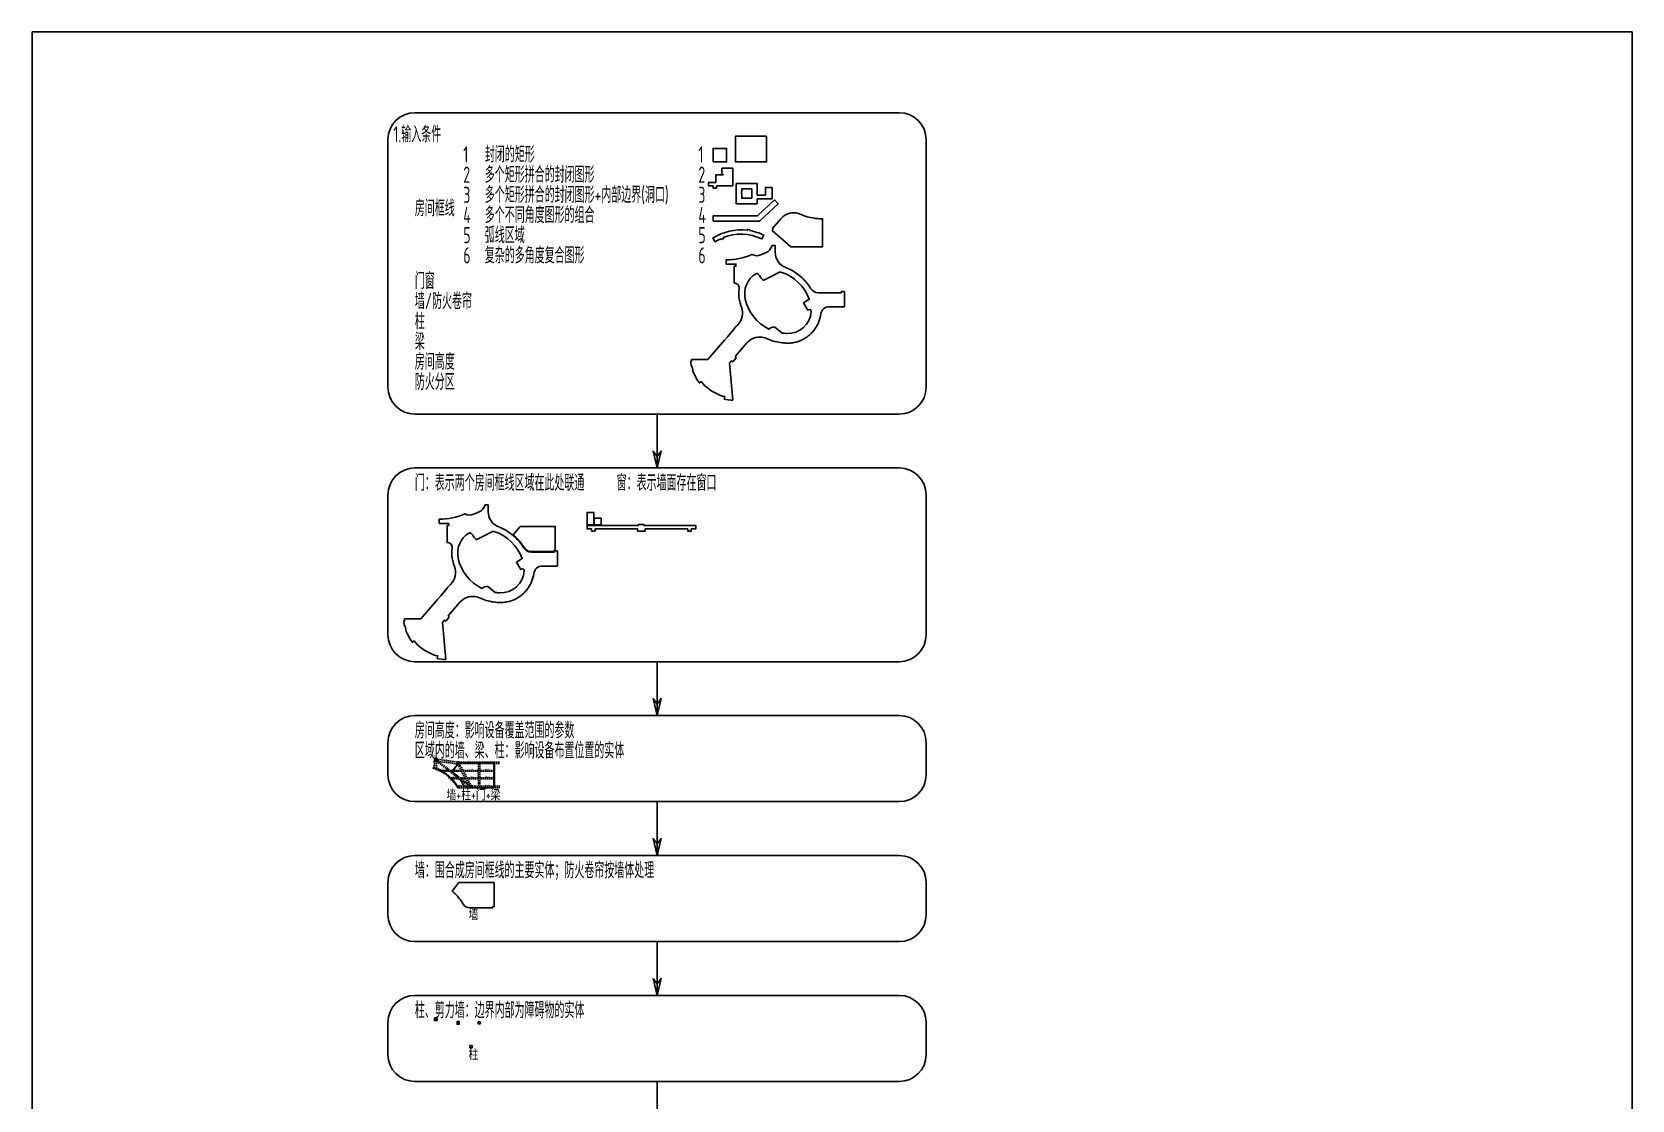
# Model space of a CAD drawing. Header units: millimetres. Extents: x 0 to 4164250, y 0 to 1261500.
# Drawn here: x 2578000 to 3172500, y 819638 to 1216500 of the extents above; entities that cross this region are included whole.
import ezdxf
from ezdxf.enums import TextEntityAlignment as Align

# ---------------------------------------------------------------- set-up
doc = ezdxf.new("R2010")
doc.units = ezdxf.units.MM
doc.header["$LTSCALE"] = 1000
doc.linetypes.add('__覆盖_S20-tplt_TEN25IN7$0$DASHED', pattern=[0.75, 0.5, -0.25])
for name, color, linetype in [('C-SHET-SHET', 144, 'Continuous'), ('E-UNIV-DIAG', 2, 'Continuous'), ('E-UNIV-NOTE', 6, 'Continuous'), ('S_BEAM', 4, '__覆盖_S20-tplt_TEN25IN7$0$DASHED'), ('S_BEAM_SECD', 142, '__覆盖_S20-tplt_TEN25IN7$0$DASHED'), ('S_BEAM_SECD_TEXT_HORZ', 9, 'Continuous'), ('S_BEAM_SECD_TEXT_VERT', 211, 'Continuous'), ('S_BEAM_TEXT_HORZ', 7, 'Continuous'), ('S_BEAM_TEXT_VERT', 41, 'Continuous'), ('房间框线', 30, 'Continuous'), ('柱子', 7, 'Continuous'), ('门窗框线', 114, 'Continuous')]:
    doc.layers.add(name, color=color, linetype=linetype)
doc.styles.add('__覆盖_S20-tplt_TEN25IN7$0$TH-STYLE1', font='Tssdeng.shx', dxfattribs={"width": 0.7, "bigfont": 'Tssdchn.shx'})
doc.styles.add('TH-STYLE3', font='tssdeng.shx', dxfattribs={"width": 0.65, "bigfont": 'tssdchn.shx'})

msp = doc.modelspace()

# ---------------------------------------------------------------- linework, layer by layer
at = {"layer": 'C-SHET-SHET'}
msp.add_lwpolyline([(2578000, 1216500), (3172500, 1216500), (3172500, 0), (2578000, 0)], close=True, dxfattribs=at)
at = {"layer": 'E-UNIV-DIAG', "color": 3}
for points in [[(2900250, 1074500), (2720250, 1074500, -0.414213562), (2710250, 1084500), (2710250, 1176500, -0.414213562), (2720250, 1186500), (2900250, 1186500, -0.414213562), (2910250, 1176500), (2910250, 1084500, -0.414213562)], [(2900250, 982500), (2720250, 982500, -0.414213562), (2710250, 992500), (2710250, 1044500, -0.414213562), (2720250, 1054500), (2900250, 1054500, -0.414213562), (2910250, 1044500), (2910250, 992500, -0.414213562)], [(2900250, 930500), (2720250, 930500, -0.414213562), (2710250, 940500), (2710250, 952500, -0.414213562), (2720250, 962500), (2900250, 962500, -0.414213562), (2910250, 952500), (2910250, 940500, -0.414213562)], [(2900250, 878500), (2720250, 878500, -0.414213562), (2710250, 888500), (2710250, 900500, -0.414213562), (2720250, 910500), (2900250, 910500, -0.414213562), (2910250, 900500), (2910250, 888500, -0.414213562)], [(2900250, 826500), (2720250, 826500, -0.414213562), (2710250, 836500), (2710250, 848500, -0.414213562), (2720250, 858500), (2900250, 858500, -0.414213562), (2910250, 848500), (2910250, 836500, -0.414213562)]]:
    msp.add_lwpolyline(points, format="xyb", close=True, dxfattribs=at)
at = {"layer": 'E-UNIV-DIAG'}
for points in [[(2810250, 1054500), (2810250, 1074500)], [(2810250, 1054500), (2811750, 1060776.24), (2810250, 1058776.24), (2808750, 1060776.24), (2810250, 1054500)], [(2810250, 962500), (2810250, 982500)], [(2810250, 962500), (2811750, 968776.24), (2810250, 966776.24), (2808750, 968776.24), (2810250, 962500)], [(2810250, 910500), (2810250, 930500)], [(2810250, 910500), (2811750, 916776.24), (2810250, 914776.24), (2808750, 916776.24), (2810250, 910500)], [(2810250, 858500), (2810250, 878500)], [(2810250, 858500), (2811750, 864776.24), (2810250, 862776.24), (2808750, 864776.24), (2810250, 858500)], [(2810250, 806500), (2810250, 826500)]]:
    msp.add_lwpolyline(points, dxfattribs=at)
at = {"layer": 'S_BEAM'}
for p, q in [((2727550.12, 945633.63), (2727550.12, 942810.63)), ((2735950.19, 944487.18), (2727925.25, 945633.63)), ((2740700.18, 936073.57), (2728080.92, 945633.63)), ((2728350.13, 945633.63), (2728350.12, 942498.68)), ((2735950.19, 945194.28), (2728400.12, 946272.89)), ((2740953.38, 936383.57), (2728400.12, 945893.63)), ((2736198.91, 944433.57), (2740700.18, 936157.9)), ((2736399.71, 945130.06), (2736750.19, 945079.99)), ((2736750.19, 945133.58, 0), (2743800.18, 945133.58, 0)), ((2736750.19, 944733.58, 0), (2743800.18, 944733.58, 0)), ((2736750.19, 944675.75), (2741260.44, 936383.58)), ((2743950.18, 944433.58, 0), (2743950.18, 936233.57, 0)), ((2744350.18, 944433.58, 0), (2744350.18, 936233.57, 0)), ((2744500.18, 945133.57, 0), (2751850.18, 945133.57, 0)), ((2744500.18, 944733.57, 0), (2751850.18, 944733.57, 0)), ((2740700.18, 936233.57), (2735800.68, 936233.57)), ((2740700.18, 935633.57), (2736163.46, 935633.57)), ((2751850.18, 936233.57), (2741600.18, 936233.57)), ((2751850.18, 935633.57), (2741600.18, 935633.57))]:
    msp.add_line(p, q, dxfattribs=at)
at = {"layer": 'S_BEAM_SECD'}
for p, q in [((2732700.97, 942133.58), (2729156.9, 942133.58)), ((2733096.97, 941833.58), (2729744.49, 941833.58)), ((2736396.97, 939333.58), (2733223.43, 939333.58)), ((2737449.91, 942133.58), (2733363.38, 942133.58)), ((2737613.08, 941833.58), (2733759.38, 941833.58)), ((2738972.88, 939333.58), (2737092.02, 939333.58)), ((2743950.18, 942133.58), (2738132.92, 942133.58)), ((2743950.18, 941833.58), (2738296.1, 941833.58)), ((2743950.18, 939333.58), (2739655.89, 939333.58)), ((2749600.18, 942133.58), (2744350.18, 942133.58)), ((2749600.18, 941833.58), (2744350.18, 941833.58)), ((2749600.18, 939333.58), (2744350.18, 939333.58)), ((2749600.18, 944733.57), (2749600.18, 936233.57)), ((2749900.18, 944733.57), (2749900.18, 936233.57)), ((2736792.97, 939033.58), (2733534.54, 939033.58)), ((2739136.05, 939033.58), (2737455.37, 939033.58)), ((2743950.18, 939033.58), (2739819.06, 939033.58)), ((2749600.18, 939033.58), (2744350.18, 939033.58))]:
    msp.add_line(p, q, dxfattribs=at)
for centre, radius, start, end in [((2721976.28, 927362.8), 16421.99, 30.24110461, 72.60745021), ((2721992.01, 927374.81), 16806.01, 61.42392408, 67.76549416), ((2721992.01, 927374.81), 16706.01, 31.60574384, 59.93805764)]:
    msp.add_arc(centre, radius, start, end, dxfattribs=at)
at = {"layer": '房间框线'}
for points in [[(2850954.41, 1177759.03), (2839354.41, 1177759.03), (2839354.41, 1168209.03), (2850954.41, 1168209.03)], [(2831060.97, 1168209.03), (2836060.97, 1168209.03), (2836060.97, 1173209.03), (2831060.97, 1173209.03)], [(2847503.56, 1152694.49), (2847503.56, 1154494.49), (2853003.56, 1154494.49), (2853003.56, 1158694.49), (2850503.56, 1158694.49), (2850503.56, 1155894.49), (2847403.56, 1155894.49), (2847403.56, 1160194.49), (2839703.56, 1160194.49), (2839703.56, 1159244.49), (2839603.56, 1159244.49), (2839603.56, 1154444.49), (2839703.56, 1154444.49), (2839703.56, 1152694.49)], [(2853884.43, 1154150.37), (2847559.02, 1148245.4), (2831100.05, 1148245.4), (2831100.05, 1146245.4), (2848347.47, 1146245.4), (2855249.22, 1152688.41)], [(2845403.56, 1154694.49), (2845403.56, 1158194.49), (2841703.56, 1158194.49), (2841703.56, 1157244.49), (2841603.56, 1157244.49), (2841603.56, 1156444.49), (2841703.56, 1156444.49), (2841703.56, 1154694.49)], [(2786740.41, 1033342.92), (2784240.42, 1033342.92), (2784240.42, 1037992.92), (2786740.41, 1037992.92)], [(2789440.42, 1033342.92), (2786940.41, 1033342.92), (2786940.41, 1035892.92), (2789440.42, 1035892.92)], [(2784240.41, 1033142.92), (2803240.42, 1033142.92), (2803240.42, 1033442.92), (2805340.42, 1033442.92), (2805340.41, 1033142.92), (2824640.59, 1033142.92), (2824640.59, 1031842.92), (2822940.41, 1031842.92), (2822940.41, 1031042.92), (2821640.41, 1031042.92), (2821640.41, 1031842.92), (2805840.41, 1031842.92), (2805840.41, 1031042.92), (2803040.41, 1031042.92), (2803040.41, 1031842.92), (2787240.41, 1031842.92), (2787240.41, 1031042.92), (2785940.41, 1031042.92), (2785940.41, 1031842.92), (2784240.41, 1031842.92)]]:
    msp.add_lwpolyline(points, close=True, dxfattribs=at)
msp.add_lwpolyline([(2838362.55, 1165863.32), (2838362.55, 1159313.32), (2832362.55, 1159313.32), (2832362.55, 1158513.32), (2831062.55, 1158513.32), (2831062.55, 1159313.32), (2829362.55, 1159313.32), (2829362.55, 1160613.31), (2832062.55, 1160613.31), (2832062.55, 1163363.31), (2834762.55, 1163363.31), (2834762.55, 1163563.32), (2834362.59, 1163563.31), (2834362.59, 1165863.32), (2838362.55, 1165863.33)], dxfattribs=at)
for points in [[(2853037.04, 1143349.3), (2853377.73, 1143055.3), (2853052.78, 1142678.75), (2860014.4, 1136671.26), (2871727.21, 1136671.26), (2871727.21, 1147086.26, -0.021143232), (2870493, 1147107.44, -0.020165528), (2868701.95, 1147286.71, -0.070822888), (2863393.14, 1148821.89, 0.097129433), (2861198.52, 1149334.02, 0.072777057), (2859409.34, 1149136.96, 0.15346618), (2856410.85, 1147258.95)], [(2823021.37, 1094820.61), (2823021.38, 1094070.66), (2822784.59, 1094070.66), (2822830.37, 1093633.6), (2822962.12, 1092751.83), (2823107.76, 1092050.31), (2823301.55, 1092096.29), (2823561.79, 1091099.65), (2823369.7, 1091043.65), (2823651.37, 1090170.43), (2823982.59, 1089326.55), (2823986.5, 1089317.35), (2824078.54, 1089356.45, 0.060061963), (2825960.94, 1086093.44), (2826624.99, 1086624.98), (2827258.92, 1085858.88, 0.126743345), (2834596.43, 1081190.3), (2835157.05, 1081047.65), (2835162.54, 1081046.37), (2835170.78, 1081081.83), (2835463, 1081013.96), (2835239.42, 1080051.33), (2835843.6, 1079928.93), (2836725.96, 1079801.21), (2837634.87, 1079722.75), (2838391.83, 1079699.17), (2837179.76, 1093486.78), (2837936.91, 1094364.18), (2838391.16, 1093972.19), (2839521.52, 1095282.07), (2839521.52, 1095752.49), (2839299.94, 1095943.69), (2843653.74, 1100988.97, -0.152021144), (2846781.5, 1102937.31, -0.072967074), (2848570.68, 1103134.37, -0.095966598), (2850868.26, 1102602.88, 0.034470114), (2853440.39, 1101664.67, 0.033817269), (2856116.19, 1101085.27, 0.022939562), (2857907.24, 1100906, 0.026827212), (2859320.86, 1100893.25, 0.036888367), (2861108.26, 1101105.82, 0.063254514), (2864108.9, 1102095.06, 0.055680586), (2866433.98, 1103539.97, 0.040683964), (2867926.43, 1104926.47, 0.036628578), (2869040.87, 1106339.98, 0.014108749), (2869426.79, 1106947.13, 0.03662859), (2870233.56, 1108556.2, 0.063674577), (2871070.4, 1111647.68, -0.373636224), (2874241.77, 1114420.61), (2879871.52, 1114420.61), (2879871.52, 1120070.61), (2878771.52, 1120070.61), (2878771.52, 1119620.61), (2870068.5, 1119620.61, -0.263529203), (2867323.31, 1121175.46, 0.034531757), (2865849.01, 1123288.69, 0.024331231), (2864652.9, 1124633.79, 0.081947128), (2859756.32, 1128217.3, 0.024331231), (2858112.46, 1128950.61, -0.307417986), (2854121.52, 1134742.33), (2854121.52, 1137220.61), (2852963.54, 1137220.61, -0.246120268), (2850792, 1134541.75), (2848792, 1133679.7, -0.232535743), (2845517.88, 1133843.5, -0.108464558), (2835971.52, 1131870.61), (2835971.52, 1130270.61), (2839521.52, 1130270.61), (2839521.52, 1129470.61), (2838921.52, 1129470.61), (2838921.52, 1123170.61, -0.471872406), (2840748.96, 1121063.59, 0.086633803), (2840770.28, 1117191.2, 0.033564408), (2841204.83, 1115456.46, 0.008192837), (2841601.85, 1114293.32, -0.290445672), (2840102.28, 1107587.96, 0.036712269), (2838926.31, 1106225.22), (2836496.93, 1103410), (2835320.95, 1102047.25), (2829084.75, 1094820.61)], [(2853953.63, 1106830.11), (2856771.78, 1104628.33, 0.025809068), (2858458.28, 1104485.03, 0.405015708), (2867550.2, 1112614, 0.630813976), (2866479.42, 1113222.65, -0.025087001), (2866312.45, 1113118.31), (2864616.71, 1115832.06), (2866789.04, 1117189.49, 0.234123038), (2856256.41, 1127271, 0.196520459), (2855766.26, 1127229.46, -0.000160731), (2849974.6, 1124270.62, -0.358308857), (2849540.22, 1124366, -0.000187057), (2847827.68, 1126544.63, 0.381789356), (2846974.98, 1126695.89, 0.320902462), (2843011.62, 1117213.48, 0.227112064), (2851825.81, 1106128.84, -0.193706044)], [(2716379.39, 998437.98), (2716379.4, 997688.03), (2716142.61, 997688.03), (2716188.39, 997250.97), (2716320.13, 996369.21), (2716465.78, 995667.68), (2716659.57, 995713.67), (2716919.81, 994717.02), (2716727.72, 994661.02), (2717009.39, 993787.8), (2717340.61, 992943.92), (2717344.52, 992934.72), (2717436.56, 992973.82, 0.060061963), (2719318.96, 989710.81), (2719983.01, 990242.35), (2720616.94, 989476.25, 0.126743345), (2727954.45, 984807.68), (2728515.07, 984665.02), (2728520.56, 984663.75), (2728528.8, 984699.21), (2728821.02, 984631.33), (2728597.44, 983668.7), (2729201.62, 983546.3), (2730083.97, 983418.58), (2730992.89, 983340.12), (2731749.85, 983316.54), (2730537.78, 997104.15), (2731294.93, 997981.55), (2731749.18, 997589.56), (2732879.53, 998899.44), (2732879.53, 999369.86), (2732657.96, 999561.07), (2737011.76, 1004606.34, -0.152021144), (2740139.52, 1006554.69, -0.072967074), (2741928.7, 1006751.74, -0.095966598), (2744226.28, 1006220.25, 0.034470114), (2746798.4, 1005282.04, 0.033817269), (2749474.2, 1004702.64, 0.022939562), (2751265.25, 1004523.37, 0.026827212), (2752678.87, 1004510.62, 0.036888367), (2754466.28, 1004723.19, 0.063254514), (2757466.92, 1005712.43, 0.055680586), (2759792, 1007157.34, 0.040683964), (2761284.45, 1008543.84, 0.036628578), (2762398.89, 1009957.35, 0.014108749), (2762784.81, 1010564.5, 0.03662859), (2763591.58, 1012173.57, 0.063674577), (2764428.42, 1015265.05, -0.373636224), (2767599.79, 1018037.98), (2773229.53, 1018037.98), (2773229.53, 1023687.98), (2772129.53, 1023687.98), (2772129.53, 1023237.98), (2763426.51, 1023237.98, -0.263529203), (2760681.33, 1024792.84, 0.034531757), (2759207.03, 1026906.06, 0.024331231), (2758010.91, 1028251.16, 0.081947128), (2753114.33, 1031834.68, 0.024331231), (2751470.48, 1032567.98, -0.307417986), (2747479.53, 1038359.7), (2747479.53, 1040837.98), (2746321.56, 1040837.98, -0.246120268), (2744150.02, 1038159.12), (2742150.02, 1037297.07, -0.232535743), (2738875.9, 1037460.87, -0.108464558), (2729329.53, 1035487.98), (2729329.53, 1033887.98), (2732879.53, 1033887.98), (2732879.53, 1033087.98), (2732279.53, 1033087.98), (2732279.53, 1026787.98, -0.471872406), (2734106.97, 1024680.96, 0.086633803), (2734128.3, 1020808.57, 0.033564408), (2734562.85, 1019073.83, 0.008192837), (2734959.86, 1017910.7, -0.290445672), (2733460.3, 1011205.33, 0.036712269), (2732284.32, 1009842.59), (2729854.94, 1007027.37), (2728678.97, 1005664.62), (2722442.77, 998437.98)], [(2747311.65, 1010447.48), (2750129.8, 1008245.7, 0.025809068), (2751816.3, 1008102.4, 0.405015708), (2760908.22, 1016231.37, 0.630813976), (2759837.44, 1016840.02, -0.025087001), (2759670.47, 1016735.68), (2757974.73, 1019449.44), (2760147.05, 1020806.86, 0.234123038), (2749614.42, 1030888.37, 0.196520459), (2749124.28, 1030846.83, -0.000160731), (2743332.62, 1027888, -0.358308857), (2742898.24, 1027983.37, -0.000187057), (2741185.69, 1030162, 0.381789356), (2740333, 1030313.26, 0.320902462), (2736369.64, 1020830.85, 0.227112064), (2745183.82, 1009746.21, -0.193706044)], [(2759376.82, 1032787.98), (2772429.53, 1032787.98), (2772429.53, 1023887.98), (2771929.53, 1023887.98), (2771929.53, 1023437.98), (2763426.33, 1023437.98, -0.263559575), (2760853.42, 1024895.96, 0.034911741), (2759356.66, 1027039.12, 0.023703058), (2758160.54, 1028384.22, 0.024950908), (2756797.02, 1029646.02)], [(2736647.46, 944933.58), (2749700.18, 944933.58), (2749700.18, 936033.58), (2749200.18, 936033.58), (2749200.18, 935583.58), (2740696.98, 935583.58, -0.263559575), (2738124.07, 937041.56, 0.034911741), (2736627.31, 939184.72, 0.023703058), (2735431.19, 940529.82, 0.024950908), (2734067.67, 941791.62)], [(2736647.46, 900433.58), (2749700.18, 900433.58), (2749700.18, 891533.58), (2749200.18, 891533.58), (2749200.18, 891083.58), (2740696.98, 891083.58, -0.263559575), (2738124.07, 892541.56, 0.034911741), (2736627.31, 894684.72, 0.023703058), (2735431.19, 896029.82, 0.024950908), (2734067.67, 897291.62)]]:
    msp.add_lwpolyline(points, format="xyb", close=True, dxfattribs=at)
msp.add_lwpolyline([(2833939.69, 1139695.35), (2834084.73, 1139386.43), (2834995.94, 1139798.6), (2834856.92, 1140094.71, -0.211933231), (2849183.78, 1139587.99), (2849884.1, 1141026.58, 0.070172183), (2844763.03, 1142683.53), (2844803.35, 1143022.58), (2843812.02, 1143154.74), (2843773.39, 1142829.92, 0.175101834), (2831010.25, 1139898.02), (2831877.01, 1138553.13, -0.033395632), (2833939.69, 1139695.35, 0.033395632)], format="xyb", dxfattribs=at)
at = {"layer": '柱子'}
for points in [[(2727500.12, 946633.64), (2728500.18, 946633.64), (2728500.18, 945633.64), (2727500.12, 945633.64)], [(2727500.12, 946333.64), (2728400.12, 946333.64), (2728400.12, 945633.64), (2727500.12, 945633.64)], [(2727500.12, 946333.64), (2728400.12, 946333.64), (2728400.12, 945633.64), (2727500.12, 945633.64)], [(2736750.19, 945133.58), (2735950.19, 945133.58), (2735950.19, 945283.58), (2736750.19, 945283.58), (2736750.19, 945133.58)], [(2735950.19, 945133.58), (2736750.19, 945133.58), (2736750.19, 944433.58), (2735950.19, 944433.58)], [(2736750.19, 944433.58), (2735950.19, 944433.58), (2735950.19, 944283.58), (2736750.19, 944283.58), (2736750.19, 944433.58)], [(2743800.18, 945133.6), (2744500.18, 945133.6), (2744500.18, 944433.6), (2743800.18, 944433.6)], [(2740700.18, 936383.58), (2741600.18, 936383.58), (2741600.18, 935583.58), (2740700.18, 935583.58)], [(2727500.12, 850133.64), (2728500.18, 850133.64), (2728500.18, 849133.64), (2727500.12, 849133.64)], [(2727500.12, 849833.64), (2728400.12, 849833.64), (2728400.12, 849133.64), (2727500.12, 849133.64)], [(2727500.12, 849833.64), (2728400.12, 849833.64), (2728400.12, 849133.64), (2727500.12, 849133.64)], [(2736750.19, 848633.58), (2735950.19, 848633.58), (2735950.19, 848783.58), (2736750.19, 848783.58), (2736750.19, 848633.58)], [(2735950.19, 848633.58), (2736750.19, 848633.58), (2736750.19, 847933.58), (2735950.19, 847933.58)], [(2736750.19, 847933.58), (2735950.19, 847933.58), (2735950.19, 847783.58), (2736750.19, 847783.58), (2736750.19, 847933.58)], [(2743800.18, 848633.6), (2744500.18, 848633.6), (2744500.18, 847933.6), (2743800.18, 847933.6)], [(2740700.18, 839883.58), (2741600.18, 839883.58), (2741600.18, 839083.58), (2740700.18, 839083.58)]]:
    msp.add_lwpolyline(points, close=True, dxfattribs=at)
at = {"layer": '门窗框线'}
for points in [[(2786940.41, 1034492.92), (2786740.41, 1034492.92), (2786740.41, 1033442.92), (2786940.41, 1033442.92)], [(2787840.41, 1033342.92), (2789140.41, 1033342.92), (2789140.41, 1033142.92), (2787840.41, 1033142.92)], [(2769349.41, 1023437.98), (2767549.41, 1023437.98), (2767549.41, 1023237.98), (2769349.41, 1023237.98)], [(2746620.06, 935583.58), (2744820.06, 935583.58), (2744820.06, 935383.58), (2746620.06, 935383.58)]]:
    msp.add_lwpolyline(points, close=True, dxfattribs=at)

# ---------------------------------------------------------------- texts
at = {"layer": 'E-UNIV-NOTE', "style": 'TH-STYLE3', "width": 0.65}
for s, p in [('1.输入条件', (2712250, 1178500)), ('1', (2738250, 1171000)), ('封闭的矩形', (2746250, 1171000)), ('1', (2825605.87, 1171000)), ('2', (2738250, 1163500)), ('多个矩形拼合的封闭图形', (2746250, 1163500)), ('2', (2825605.87, 1163500)), ('多个矩形拼合的封闭图形+内部边界(洞口)', (2746250, 1156000)), ('房间框线', (2720250, 1151000)), ('3', (2738250, 1156000)), ('3', (2825605.87, 1156000)), ('4', (2738250, 1148500)), ('多个不同角度图形的组合', (2746250, 1148500)), ('4', (2825605.87, 1148500)), ('5', (2738250, 1141000)), ('弧线区域', (2746250, 1141000)), ('5', (2825605.87, 1141000)), ('6', (2738250, 1133500)), ('复杂的多角度复合图形', (2746250, 1133500)), ('6', (2825605.87, 1133500)), ('门窗', (2720250, 1124000)), ('墙/防火卷帘', (2720250, 1116500)), ('柱', (2720250, 1109000)), ('梁', (2720250, 1101500)), ('房间高度', (2720250, 1094000)), ('防火分区', (2720250, 1086500)), ('门：表示两个房间框线区域在此处联通', (2720250, 1049000)), ('窗：表示墙面存在窗口', (2795250, 1049000)), ('房间高度：影响设备覆盖范围的参数', (2720250, 957000)), ('区域内的墙、梁、柱：影响设备布置位置的实体', (2720250, 949500)), ('墙：围合成房间框线的主要实体；防火卷帘按墙体处理', (2720250, 905000)), ('柱、剪力墙：边界内部为障碍物的实体', (2720250, 853000))]:
    msp.add_text(s, height=6000, dxfattribs=at).set_placement(p, align=Align.MIDDLE_LEFT)
at = {"layer": 'E-UNIV-NOTE', "style": 'TH-STYLE3', "width": 0.7}
for s, p in [('墙+柱+门+梁', (2742022.36, 933177.81)), ('墙', (2742022.36, 888677.81)), ('柱', (2742022.36, 836677.81))]:
    msp.add_text(s, height=4000, dxfattribs=at).set_placement(p, align=Align.MIDDLE)
at = {"layer": 'S_BEAM_SECD_TEXT_HORZ', "style": '__覆盖_S20-tplt_TEN25IN7$0$TH-STYLE1', "width": 0.7}
for p in [(2730231.99, 942133.58), (2734192.18, 939333.58), (2734815.88, 942133.58), (2737182.9, 939333.58), (2740069.2, 942133.58), (2740877.43, 939333.58), (2746189.1, 942133.58), (2746189.1, 939333.58)]:
    msp.add_text('300×600', height=450, rotation=0.00002354, dxfattribs=at).set_placement(p, align=Align.BOTTOM_LEFT)
at = {"layer": 'S_BEAM_SECD_TEXT_VERT', "style": '__覆盖_S20-tplt_TEN25IN7$0$TH-STYLE1', "width": 0.7}
for s, rotation, p in [('400×700', 154.1938547, (2729334.67, 942045.94, 0)), ('300×700', 136.05591126, (2734018.7, 938533.45, 0)), ('300×700', 90.00002354, (2749600.18, 939595.44))]:
    msp.add_text(s, height=450, rotation=rotation, dxfattribs=at).set_placement(p, align=Align.BOTTOM_LEFT)
at = {"layer": 'S_BEAM_TEXT_HORZ', "style": '__覆盖_S20-tplt_TEN25IN7$0$TH-STYLE1', "width": 0.7}
for s, rotation, p in [('700×1200', 351.69120863, (2731413.63, 945842.38)), ('400×700', 359.821533, (2739283.32, 945133.58, 0)), ('400×700', 359.821533, (2747333.32, 945133.57, 0)), ('600×700/1000', 359.821533, (2736488.6, 936233.57)), ('600×1000', 359.821533, (2746200.99, 936233.57))]:
    msp.add_text(s, height=450, rotation=rotation, dxfattribs=at).set_placement(p, align=Align.BOTTOM_LEFT)
at = {"layer": 'S_BEAM_TEXT_VERT', "style": '__覆盖_S20-tplt_TEN25IN7$0$TH-STYLE1', "width": 0.7}
for s, rotation, p in [('800×800/1000', 90.00002354, (2727550.96, 942597.89)), ('400×700', 143.76514806, (2734839.04, 940513.83)), ('600×700', 118.07018643, (2738659.6, 939909.55)), ('400×700', 90.00002354, (2743950.18, 939678.77, 0))]:
    msp.add_text(s, height=450, rotation=rotation, dxfattribs=at).set_placement(p, align=Align.BOTTOM_LEFT)

doc.saveas('drawing.dxf')
